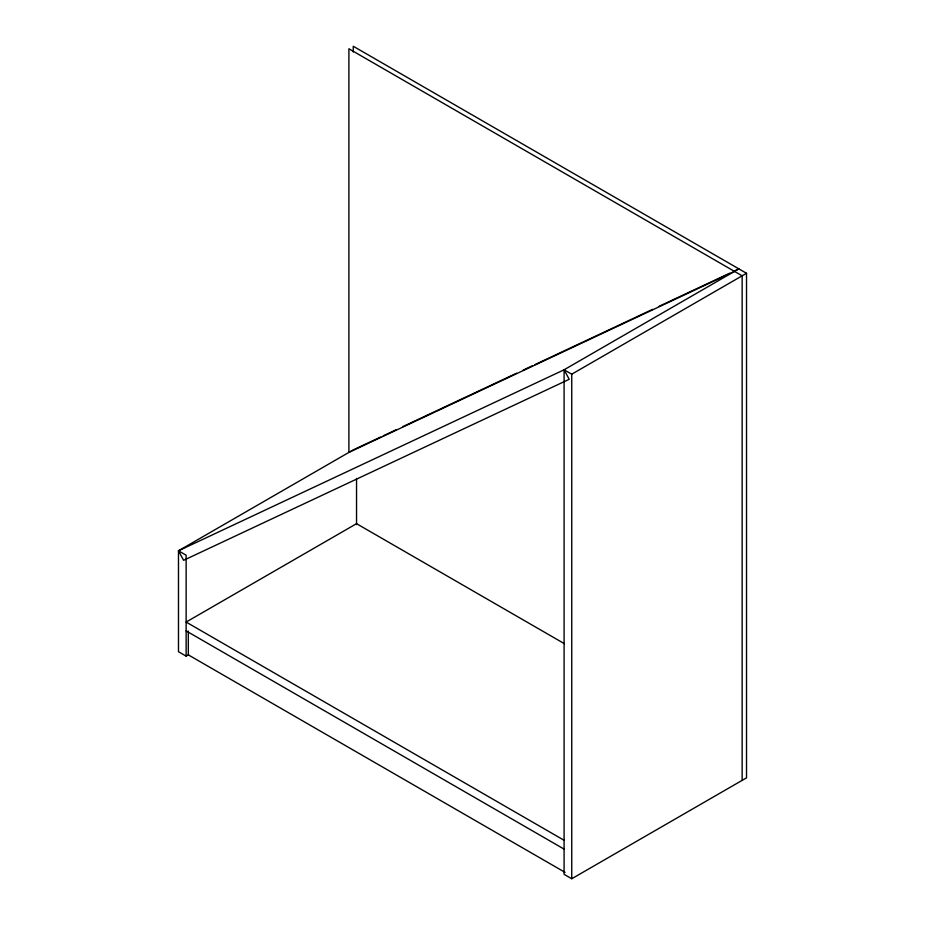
<?xml version="1.0" encoding="UTF-8"?>
<svg xmlns="http://www.w3.org/2000/svg" width="925" height="925" viewBox="0 0 925 925"><rect width="100%" height="100%" fill="white"/><g stroke="black" fill="none" stroke-linecap="round" stroke-linejoin="round"><path stroke-width="1.39" d="M188.619 654.68L186.133 656.126L178.479 651.709L178.479 550.791L353.257 449.885L380.718 437.005M564.088 369.792L564.088 874.333L571.743 878.75L746.521 777.844L746.521 273.291L571.743 374.197L564.088 369.792L569.222 379.296L183.624 560.307L178.479 550.791L564.088 369.792L738.867 268.874L733.641 271.337M383.332 435.779L396.397 429.639M402.93 426.575L516.659 373.191M523.192 370.127L532.337 365.826M534.951 364.6L652.599 309.378M659.132 306.302L729.721 273.176M734.496 271.407L348.898 452.406L348.898 48.771L742.151 275.812L742.151 780.365M746.521 273.291L353.257 46.25L353.257 52.02M564.296 643.627L356.541 523.677L186.133 622.062L564.088 840.282M178.479 550.791L186.133 555.208L186.133 656.126M186.133 630.896L564.088 849.104M565.025 872.356L188.318 654.865L188.318 631.035M571.743 374.197L571.743 878.75M356.541 478.445L356.541 524.579"/></g></svg>
